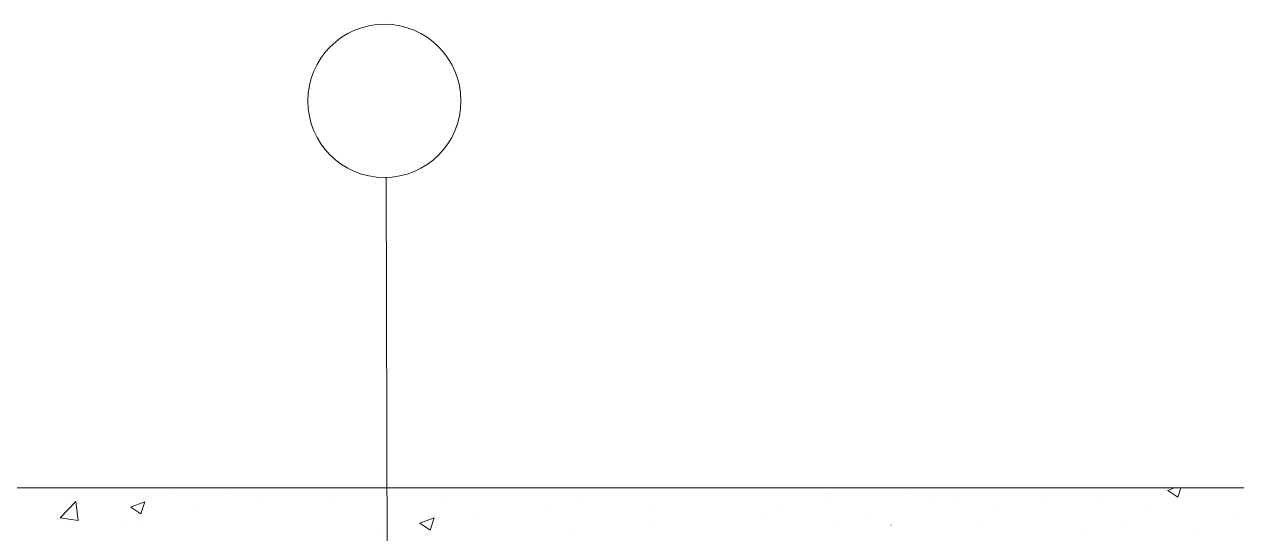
# Model space of a CAD drawing. Header units: centimetres. Extents: x -16179 to 12840, y -10704 to 3856.
# Drawn here: x 7229.7 to 7535.7, y -8655.7 to -8527.2 of the extents above; entities that cross this region are included whole.
import ezdxf

# ---------------------------------------------------------------- set-up
doc = ezdxf.new("R2010")
doc.units = ezdxf.units.CM
doc.header["$MEASUREMENT"] = 0
for name, color, linetype, lineweight in [('A-ELEV-PATT_Num_Penna__8_Num_Penna__8_Num_Penna__8_Num_Penna__8_Num_Penna__8_Num_Penna__8_Num_Penna__8_Num_Penna__8_Num_Penna__8_Num_Penna__8', 8, 'Continuous', 18), ('AA - linee quote_Num_Penna__3_Num_Penna__3_Num_Penna__3_Num_Penna__3_Num_Penna__3_Num_Penna__3_Num_Penna__3_Num_Penna__3_Num_Penna__3_Num_Penna__3', 3, 'Continuous', 18), ('AA pareti non sezionate_Num_Penna__2_Num_Penna__2_Num_Penna__2_Num_Penna__2_Num_Penna__2_Num_Penna__2_Num_Penna__2_Num_Penna__2_Num_Penna__2_Num_Penna__2', 2, 'Continuous', 18)]:
    doc.layers.add(name, color=color, linetype=linetype, lineweight=lineweight)

msp = doc.modelspace()

# ---------------------------------------------------------------- linework, layer by layer
at = {"layer": 'A-ELEV-PATT_Num_Penna__8_Num_Penna__8_Num_Penna__8_Num_Penna__8_Num_Penna__8_Num_Penna__8_Num_Penna__8_Num_Penna__8_Num_Penna__8_Num_Penna__8', "color": 8, "linetype": 'Continuous', "lineweight": 18}
for p, q in [((7518.29, -8644.76), (7520.01, -8644.1)), ((7520.84, -8646.48), (7521.63, -8644.1)), ((7267.07, -8644.76), (7267.08, -8644.76)), ((7280.47, -8645.09), (7280.47, -8645.09)), ((7305.43, -8645.68), (7305.44, -8645.68)), ((7307.59, -8646.23), (7307.59, -8646.23)), ((7370.96, -8647.22), (7370.97, -8647.22)), ((7432.47, -8645.14), (7432.47, -8645.14)), ((7432.86, -8647.18), (7432.87, -8647.18)), ((7452.1, -8644.65), (7452.11, -8644.65)), ((7459.59, -8646.28), (7459.59, -8646.28)), ((7500.22, -8646.67), (7500.22, -8646.67)), ((7518.3, -8644.78), (7520.83, -8646.48)), ((7238.82, -8651.63), (7242.78, -8647.51)), ((7241.41, -8648.01), (7241.42, -8648.01)), ((7243.34, -8652.34), (7242.78, -8647.52)), ((7256.59, -8648.94), (7260.15, -8647.58)), ((7256.6, -8648.96), (7259.13, -8650.66)), ((7259.13, -8650.66), (7260.16, -8647.59)), ((7273.35, -8649.91), (7273.35, -8649.91)), ((7289.52, -8647.64), (7289.52, -8647.64)), ((7334.71, -8647.38), (7334.71, -8647.38)), ((7361.82, -8648.53), (7361.83, -8648.53)), ((7388.94, -8649.67), (7388.95, -8649.67)), ((7420.15, -8648.86), (7420.15, -8648.86)), ((7465.17, -8647.44), (7465.18, -8647.44)), ((7474.56, -8649.92), (7474.56, -8649.92)), ((7486.7, -8647.43), (7486.71, -8647.43)), ((7513.82, -8648.58), (7513.83, -8648.58)), ((7238.83, -8651.65), (7243.35, -8652.35)), ((7254.11, -8652.44), (7254.11, -8652.44)), ((7259.89, -8652.73), (7259.9, -8652.73)), ((7329.6, -8653.01), (7333.15, -8651.64)), ((7329.61, -8653.02), (7332.14, -8654.73)), ((7332.14, -8654.73), (7333.17, -8651.66)), ((7344.58, -8651.03), (7344.58, -8651.03)), ((7388.06, -8653.08), (7388.07, -8653.08)), ((7416.06, -8650.82), (7416.07, -8650.82)), ((7435.55, -8652.53), (7435.55, -8652.53)), ((7443.18, -8651.96), (7443.18, -8651.96)), ((7470.3, -8653.11), (7470.3, -8653.11)), ((7534.86, -8652.03), (7534.87, -8652.03)), ((7241.39, -8654.11), (7241.4, -8654.11)), ((7318.92, -8654.28), (7318.92, -8654.28)), ((7368.82, -8655.61), (7368.83, -8655.61)), ((7448.47, -8653.5), (7448.48, -8653.5)), ((7497.41, -8654.25), (7497.42, -8654.25)), ((7506.97, -8653.51), (7506.98, -8653.51)), ((7524.53, -8655.4), (7524.54, -8655.4))]:
    msp.add_line(p, q, dxfattribs=at)
at = {"layer": 'AA - linee quote_Num_Penna__3_Num_Penna__3_Num_Penna__3_Num_Penna__3_Num_Penna__3_Num_Penna__3_Num_Penna__3_Num_Penna__3_Num_Penna__3_Num_Penna__3', "color": 3, "linetype": 'Continuous', "lineweight": 18}
msp.add_line((7322.13, -8898.1), (7321.05, -8565.82), dxfattribs=at)
msp.add_circle((7320.63, -8546.49), 19.33, dxfattribs=at)
at = {"layer": 'AA pareti non sezionate_Num_Penna__2_Num_Penna__2_Num_Penna__2_Num_Penna__2_Num_Penna__2_Num_Penna__2_Num_Penna__2_Num_Penna__2_Num_Penna__2_Num_Penna__2', "color": 2, "linetype": 'Continuous', "lineweight": 18}
msp.add_line((6682.85, -8644.1), (7628.14, -8644.1), dxfattribs=at)

doc.saveas('drawing.dxf')
